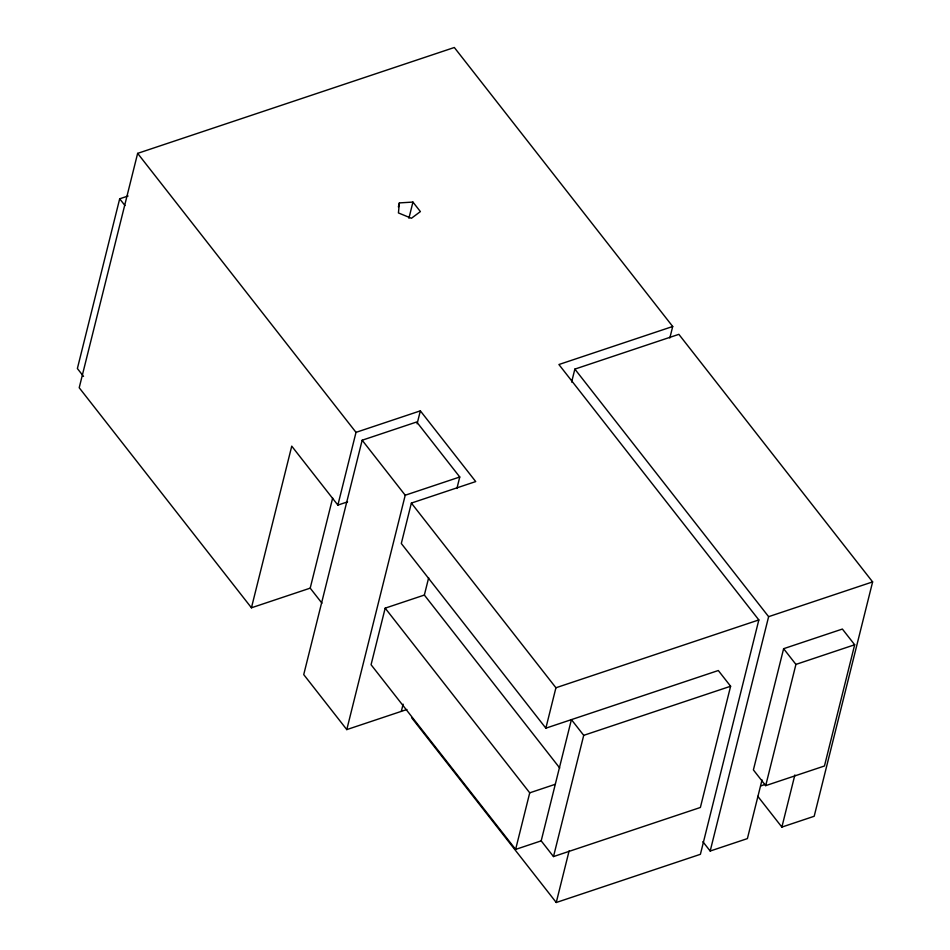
<?xml version="1.0" encoding="UTF-8"?>
<svg xmlns="http://www.w3.org/2000/svg" width="950" height="950" viewBox="0 0 950 950"><rect width="100%" height="100%" fill="white"/><g stroke="black" fill="none" stroke-linecap="round" stroke-linejoin="round"><path stroke-width="1.43" d="M399.38 202.908L398.43 212.931L411.421 218.286L420.387 211.589L412.941 202.077L399.38 202.908L398.371 206.946M128.084 195.997L119.688 198.799L77.377 368.529L83.529 376.378M669.833 337.986L672.707 326.491L454.326 47.5L137.643 153.366L79.206 387.742L251.441 607.786L310.199 588.145L332.666 498.026M251.441 607.786L291.745 446.156L337.879 505.091L347.581 501.849M408.916 218.239L412.941 202.077M337.879 505.091L356.012 432.357L137.643 153.366M456.902 488.49L459.764 476.995L416.706 421.978L362.164 440.218L303.727 674.595L346.786 729.6L406.921 709.496M417.121 423.783L420.351 410.851L356.012 432.357M346.786 729.6L405.223 495.223L362.164 440.218M428.652 577.814L424.353 595.056L385.178 608.154L371.07 664.727L515.624 849.407L541.191 840.857L571.413 719.625L583.716 735.347L553.494 856.579L700.376 807.476L730.609 686.244L718.307 670.522L545.858 728.175L401.304 543.495L411.374 503.084L475.713 481.579L420.351 410.851M401.327 711.372L403.121 704.176M571.627 382.054L574.857 369.111L678.858 334.341L872.623 581.899L814.186 816.276L781.874 827.082L757.791 796.314M515.624 849.407L529.732 792.834L385.178 608.154M545.858 728.175L555.928 687.764L411.374 503.084M672.707 326.491L558.909 364.527L758.836 619.934L700.399 854.311L556.249 902.5L569.109 850.915M762.031 779.914L747.401 838.601L710.184 851.034L768.621 616.669L574.857 369.111M783.619 648.696L753.398 769.916L765.7 785.638L824.457 765.997L854.679 644.765L842.377 629.054L783.619 648.696L795.922 664.406L765.7 785.638M781.874 827.082L794.865 774.974M405.223 495.223L459.764 476.995M555.928 687.764L758.836 619.934M768.621 616.669L872.623 581.899M583.716 735.347L730.609 686.244M795.922 664.406L854.679 644.765M529.732 792.834L555.299 784.284M761.033 785.828L765.166 784.451M702.881 841.712L710.184 851.034M119.688 198.799L124.961 205.544M424.353 595.056L559.752 768.051M541.191 840.857L553.494 856.579M310.199 588.145L321.943 603.167M411.694 717.82L556.249 902.5"/></g></svg>
